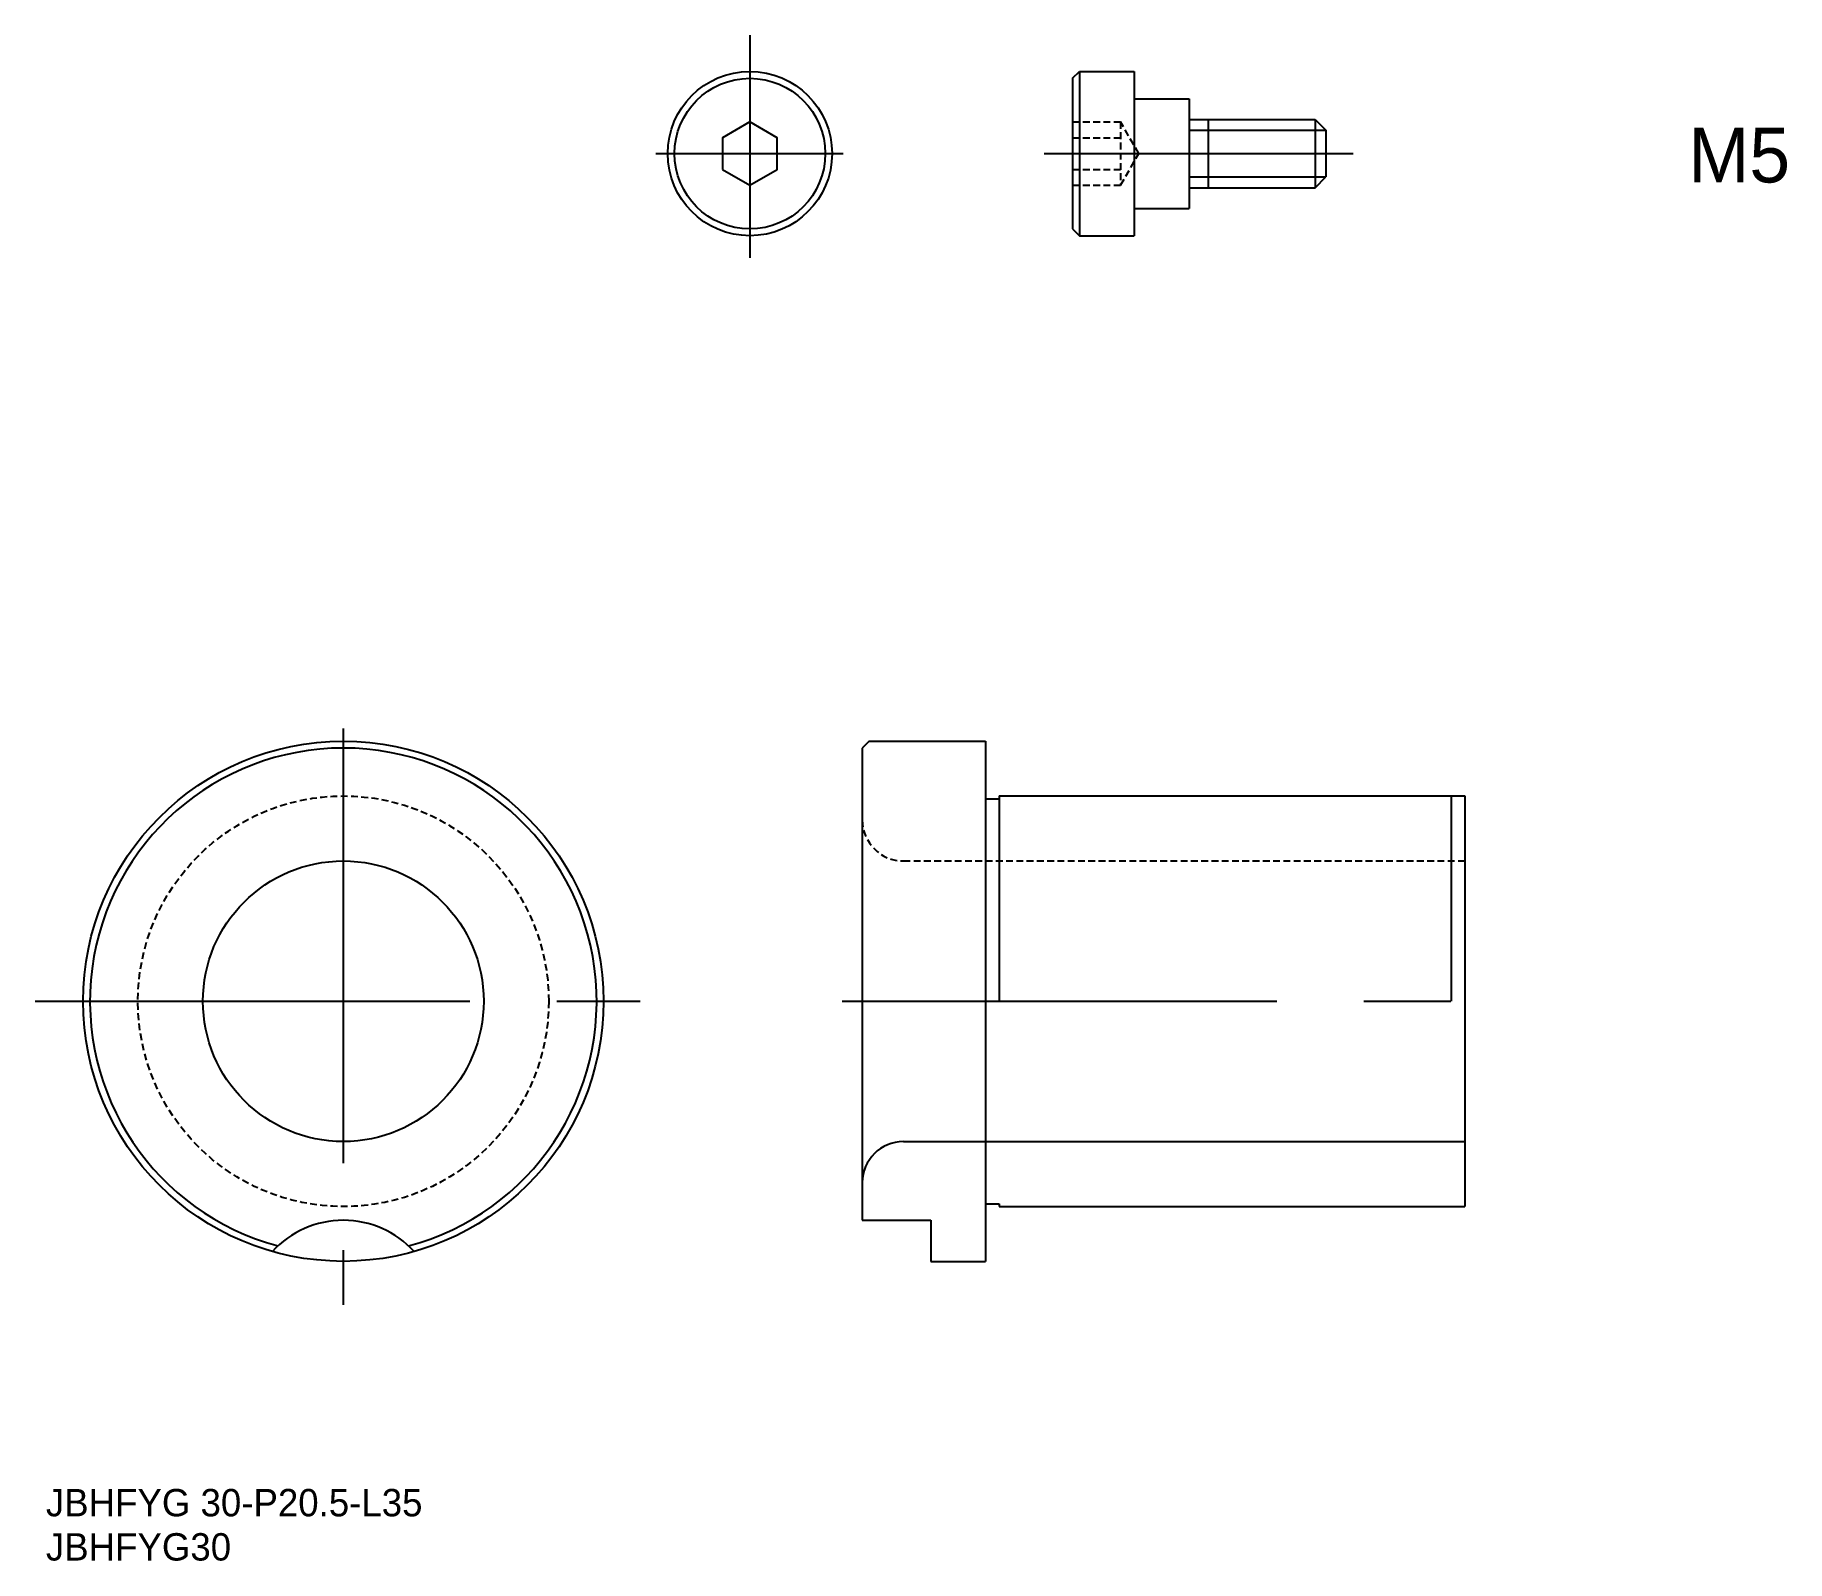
# Model space of a CAD drawing. Extents: x 95 to 223, y 148 to 259.
import ezdxf

# ---------------------------------------------------------------- set-up
doc = ezdxf.new("R2010")
doc.units = 0
doc.linetypes.add('CENTER', pattern=[50.8, 31.75, -6.35, 6.35, -6.35])
doc.linetypes.add('DASHED', pattern=[0.75, 0.5, -0.25])
doc.layers.get('0').update_dxf_attribs({"linetype": 'CONTINUOUS'})
doc.layers.add('CENTER', color=1, linetype='CENTER')

msp = doc.modelspace()

# ---------------------------------------------------------------- linework, layer by layer
at = {"color": 7, "linetype": 'CONTINUOUS'}
for p, q in [((170.66, 256.3), (171.16, 256.8)), ((170.66, 256.3), (170.66, 245.3)), ((171.16, 256.8), (171.16, 244.8)), ((171.16, 256.8), (175.16, 256.8)), ((175.16, 256.8), (175.16, 244.8)), ((175.16, 254.8), (179.16, 254.8)), ((179.16, 254.8), (179.16, 246.8)), ((179.16, 253.3), (188.36, 253.3)), ((179.16, 252.5), (189.16, 252.5)), ((180.56, 253.3), (180.56, 248.3)), ((188.36, 253.3), (189.16, 252.5)), ((188.36, 253.3), (188.36, 248.3)), ((189.16, 252.5), (189.16, 249.1)), ((179.16, 249.1), (189.16, 249.1)), ((179.16, 248.3), (188.36, 248.3)), ((188.36, 248.3), (189.16, 249.1)), ((175.16, 246.8), (179.16, 246.8)), ((170.66, 245.3), (171.16, 244.8)), ((171.16, 244.8), (175.16, 244.8))]:
    msp.add_line(p, q, dxfattribs=at)
at = {"color": 3, "linetype": 'DASHED'}
for p, q in [((170.66, 253.11), (174.16, 253.11)), ((174.16, 253.11), (174.16, 248.49)), ((175.49, 250.8), (174.16, 253.11)), ((170.66, 251.96), (174.16, 251.96)), ((174.16, 248.49), (175.49, 250.8)), ((170.66, 249.65), (174.16, 249.65)), ((170.66, 248.49), (174.16, 248.49)), ((158.3, 199.12), (199.3, 199.12))]:
    msp.add_line(p, q, dxfattribs=at)
for p, q in [((155.8, 207.87), (155.3, 207.37)), ((155.3, 207.37), (155.3, 172.87)), ((155.8, 207.87), (164.3, 207.87)), ((164.3, 207.87), (164.3, 169.87)), ((164.3, 203.67), (165.3, 203.67)), ((165.3, 203.87), (199.3, 203.87)), ((165.3, 203.87), (165.3, 188.87)), ((198.3, 203.87), (198.3, 188.87)), ((199.3, 203.87), (199.3, 173.87)), ((158.3, 178.62), (199.3, 178.62)), ((164.3, 174.07), (165.3, 174.07)), ((165.3, 174.07), (165.3, 173.87)), ((155.3, 172.87), (160.3, 172.87)), ((160.3, 172.87), (160.3, 169.87)), ((165.3, 173.87), (199.3, 173.87)), ((160.3, 169.87), (164.3, 169.87))]:
    msp.add_line(p, q)
at = {"color": 7, "linetype": 'CONTINUOUS'}
msp.add_lwpolyline([(145.09, 249.65), (147.09, 248.49), (149.09, 249.65), (149.09, 251.96), (147.09, 253.11), (145.09, 251.96)], close=True, dxfattribs=at)
for centre, radius in [((147.09, 250.8), 6), ((147.09, 250.8), 5.5), ((117.4, 188.87), 19), ((117.4, 188.87), 10.25)]:
    msp.add_circle(centre, radius, dxfattribs=at)
at = {"color": 3, "linetype": 'DASHED'}
msp.add_circle((117.4, 188.87), 15, dxfattribs=at)
at = {"color": 7, "linetype": 'CONTINUOUS'}
for centre, radius, start, end in [((117.4, 188.87), 18.5, 284.9356, 255.0644), ((117.4, 165.87), 7, 42.3698, 137.6302)]:
    msp.add_arc(centre, radius, start, end, dxfattribs=at)
at = {"color": 3, "linetype": 'DASHED'}
msp.add_arc((158.3, 202.12), 3, 180, 270, dxfattribs=at)
msp.add_arc((158.3, 175.62), 3, 90, 180)
at = {"layer": 'CENTER', "linetype": 'CENTER'}
for p, q in [((147.09, 259.46), (147.09, 243.18)), ((140.21, 250.8), (153.89, 250.8)), ((168.59, 250.8), (191.15, 250.8)), ((117.4, 208.79), (117.4, 166.68)), ((94.89, 188.87), (139.08, 188.87)), ((153.82, 188.87), (200.38, 188.87))]:
    msp.add_line(p, q, dxfattribs=at)

# ---------------------------------------------------------------- texts
for s, height, p in [('M5', 4, (215.62, 248.69)), ('JBHFYG 30-P20.5-L35', 2, (95.68, 151.24)), ('JBHFYG30', 2, (95.68, 148.01))]:
    msp.add_text(s, height=height).set_placement(p)

doc.saveas('drawing.dxf')
